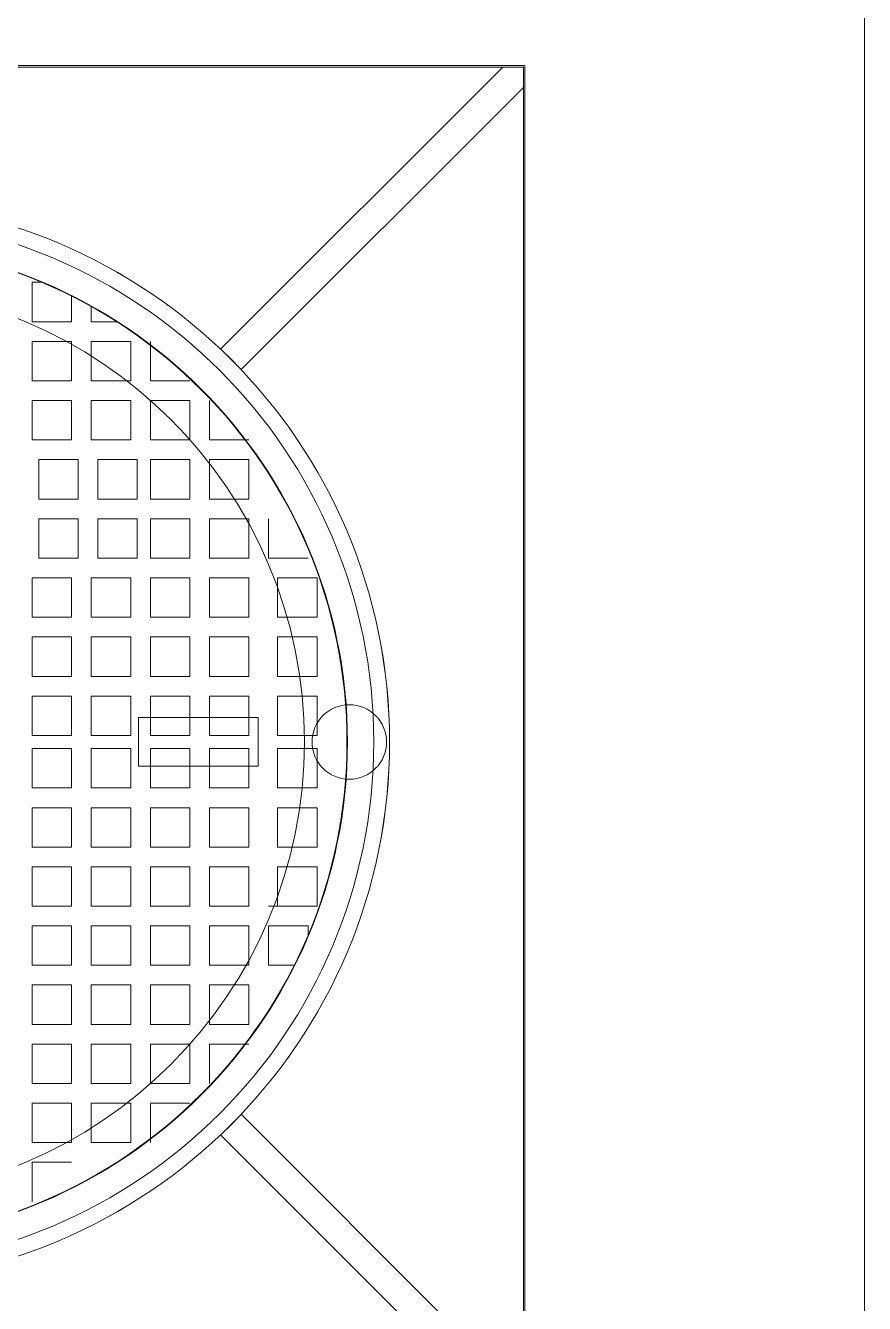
# Model space of a CAD drawing. Header units: millimetres. Extents: x 962 to 241049, y -15958 to 84407.
# Drawn here: x 163592 to 164211, y 15322 to 16266 of the extents above; entities that cross this region are included whole.
import ezdxf

# ---------------------------------------------------------------- set-up
doc = ezdxf.new("R2010")
doc.units = ezdxf.units.MM
doc.layers.add('G-IMPT', color=8, linetype='Continuous', lineweight=9)
doc.layers.add('M-EQPM', color=50, linetype='Continuous', lineweight=9)

# ---------------------------------------------------------------- blocks, each defined once
blk = doc.blocks.new('TKTC_NAP THAM BE XLNT_260130 - TKTC_XREF_260130_NAP THAM BE XLNT_dwg_TTT-HOOD ACCESS - TTT-HOOD ACCESS-1904605-MB BỂ XLNT 2 HẦM 1-3399785-TKCS_MB TẦNG 1')
at = {"layer": 'G-IMPT', "flags": 128}
for points in [[(-139.18, 343.9), (-131.19, 343.9), (-131.19, 313.9), (-131.19, 343.9), (-139.18, 343.9), (-131.19, 343.9), (-131.19, 313.9), (-161.19, 313.9), (-161.19, 333.75), (-161.19, 313.9), (-131.19, 313.9), (-161.19, 313.9), (-161.19, 333.75)], [(-176.19, 325.83), (-176.19, 313.9), (-196.13, 313.9)], [(-251.19, 268.9), (-221.19, 268.9), (-221.19, 298.9), (-221.19, 268.9), (-251.19, 268.9), (-221.19, 268.9), (-221.19, 298.9)], [(-251.19, -281.1), (-221.19, -281.1), (-221.19, -311.1), (-221.19, -281.1), (-251.19, -281.1), (-221.19, -281.1), (-221.19, -311.1)]]:
    blk.add_lwpolyline(points, dxfattribs=at)
for points in [[(-176.19, 268.9), (-206.19, 268.9), (-206.19, 298.9), (-176.19, 298.9), (-176.19, 268.9), (-206.19, 268.9), (-206.19, 298.9), (-176.19, 298.9)], [(-131.19, 268.9), (-131.19, 298.9), (-161.19, 298.9), (-161.19, 268.9), (-131.19, 268.9), (-131.19, 298.9), (-161.19, 298.9), (-161.19, 268.9), (-131.19, 268.9), (-131.19, 298.9), (-161.19, 298.9), (-161.19, 268.9), (-131.19, 268.9), (-161.19, 268.9), (-161.19, 298.9), (-131.19, 298.9)], [(-266.19, 223.9), (-266.19, 253.9), (-266.19, 223.9), (-266.19, 253.9), (-266.19, 223.9), (-296.19, 223.9), (-266.19, 223.9), (-296.19, 223.9)], [(-221.19, 223.9), (-251.19, 223.9), (-251.19, 253.9), (-221.19, 253.9), (-221.19, 223.9), (-251.19, 223.9), (-251.19, 253.9), (-221.19, 253.9)], [(-176.19, 223.9), (-206.19, 223.9), (-206.19, 253.9), (-176.19, 253.9), (-176.19, 223.9), (-206.19, 223.9), (-206.19, 253.9), (-176.19, 253.9), (-176.19, 223.9), (-206.19, 223.9), (-206.19, 253.9), (-176.19, 253.9), (-176.19, 223.9), (-206.19, 223.9), (-206.19, 253.9), (-176.19, 253.9)], [(-131.19, 223.9), (-131.19, 253.9), (-161.19, 253.9), (-161.19, 223.9), (-131.19, 223.9), (-131.19, 253.9), (-161.19, 253.9), (-161.19, 223.9), (-131.19, 223.9), (-131.19, 253.9), (-161.19, 253.9), (-161.19, 223.9), (-131.19, 223.9), (-131.19, 253.9), (-161.19, 253.9), (-161.19, 223.9), (-131.19, 223.9), (-161.19, 223.9), (-161.19, 253.9), (-131.19, 253.9), (-131.19, 223.9), (-161.19, 223.9), (-161.19, 253.9), (-131.19, 253.9)], [(-266.19, 178.9), (-266.19, 208.9), (-296.19, 208.9), (-296.19, 178.9), (-266.19, 178.9), (-296.19, 178.9), (-296.19, 208.9), (-266.19, 208.9), (-266.19, 178.9), (-296.19, 178.9), (-296.19, 208.9), (-266.19, 208.9), (-266.19, 178.9), (-296.19, 178.9), (-296.19, 208.9), (-266.19, 208.9), (-266.19, 178.9), (-296.19, 178.9), (-296.19, 208.9), (-266.19, 208.9), (-266.19, 178.9), (-296.19, 178.9), (-296.19, 208.9), (-266.19, 208.9)], [(-221.19, 178.9), (-221.19, 208.9), (-251.19, 208.9), (-251.19, 178.9), (-221.19, 178.9), (-221.19, 208.9), (-251.19, 208.9), (-251.19, 178.9), (-221.19, 178.9), (-221.19, 208.9), (-251.19, 208.9), (-251.19, 178.9), (-221.19, 178.9), (-251.19, 178.9), (-251.19, 208.9), (-221.19, 208.9)], [(-181.19, 178.9), (-211.19, 178.9), (-211.19, 208.9), (-181.19, 208.9), (-181.19, 178.9), (-211.19, 178.9), (-211.19, 208.9), (-181.19, 208.9)], [(-136.19, 178.9), (-136.19, 208.9), (-166.19, 208.9), (-166.19, 178.9), (-136.19, 178.9), (-136.19, 208.9), (-166.19, 208.9), (-166.19, 178.9), (-136.19, 178.9), (-136.19, 208.9), (-166.19, 208.9), (-166.19, 178.9), (-136.19, 178.9), (-136.19, 208.9), (-166.19, 208.9), (-166.19, 178.9), (-136.19, 178.9), (-166.19, 178.9), (-166.19, 208.9), (-136.19, 208.9), (-136.19, 178.9), (-166.19, 178.9), (-166.19, 208.9), (-136.19, 208.9)], [(-311.19, 133.9), (-311.19, 163.9), (-311.19, 133.9), (-311.19, 163.9), (-311.19, 133.9), (-341.19, 133.9), (-311.19, 133.9), (-341.19, 133.9)], [(-266.19, 133.9), (-296.19, 133.9), (-296.19, 163.9), (-266.19, 163.9), (-266.19, 133.9), (-296.19, 133.9), (-296.19, 163.9), (-266.19, 163.9), (-266.19, 133.9), (-296.19, 133.9), (-296.19, 163.9), (-266.19, 163.9), (-266.19, 133.9), (-296.19, 133.9), (-296.19, 163.9), (-266.19, 163.9)], [(-221.19, 133.9), (-251.19, 133.9), (-251.19, 163.9), (-221.19, 163.9), (-221.19, 133.9), (-251.19, 133.9), (-251.19, 163.9), (-221.19, 163.9), (-221.19, 133.9), (-251.19, 133.9), (-251.19, 163.9), (-221.19, 163.9)], [(-181.19, 133.9), (-211.19, 133.9), (-211.19, 163.9), (-181.19, 163.9), (-181.19, 133.9), (-211.19, 133.9), (-211.19, 163.9), (-181.19, 163.9), (-181.19, 133.9), (-211.19, 133.9), (-211.19, 163.9), (-181.19, 163.9), (-181.19, 133.9), (-211.19, 133.9), (-211.19, 163.9), (-181.19, 163.9)], [(-136.19, 133.9), (-166.19, 133.9), (-166.19, 163.9), (-136.19, 163.9), (-136.19, 133.9), (-166.19, 133.9), (-166.19, 163.9), (-136.19, 163.9), (-136.19, 133.9), (-166.19, 133.9), (-166.19, 163.9), (-136.19, 163.9), (-136.19, 133.9), (-166.19, 133.9), (-166.19, 163.9), (-136.19, 163.9), (-136.19, 133.9), (-166.19, 133.9), (-166.19, 163.9), (-136.19, 163.9), (-136.19, 133.9), (-166.19, 133.9), (-166.19, 163.9), (-136.19, 163.9)], [(-318.05, 88.9), (-318.05, 118.9), (-348.05, 118.9), (-348.05, 88.9), (-318.05, 88.9), (-318.05, 118.9), (-348.05, 118.9), (-348.05, 88.9), (-318.05, 88.9), (-318.05, 118.9), (-348.05, 118.9), (-348.05, 88.9), (-318.05, 88.9), (-348.05, 88.9), (-348.05, 118.9), (-318.05, 118.9)], [(-266.19, 88.9), (-266.19, 118.9), (-296.19, 118.9), (-296.19, 88.9), (-266.19, 88.9), (-266.19, 118.9), (-296.19, 118.9), (-296.19, 88.9), (-266.19, 88.9), (-266.19, 118.9), (-296.19, 118.9), (-296.19, 88.9), (-266.19, 88.9), (-296.19, 88.9), (-296.19, 118.9), (-266.19, 118.9)], [(-221.19, 88.9), (-251.19, 88.9), (-251.19, 118.9), (-221.19, 118.9), (-221.19, 88.9), (-251.19, 88.9), (-251.19, 118.9), (-221.19, 118.9)], [(-176.19, 88.9), (-206.19, 88.9), (-206.19, 118.9), (-176.19, 118.9), (-176.19, 88.9), (-206.19, 88.9), (-206.19, 118.9), (-176.19, 118.9)], [(-131.19, 88.9), (-161.19, 88.9), (-161.19, 118.9), (-131.19, 118.9), (-131.19, 88.9), (-161.19, 88.9), (-161.19, 118.9), (-131.19, 118.9), (-131.19, 88.9), (-161.19, 88.9), (-161.19, 118.9), (-131.19, 118.9), (-131.19, 88.9), (-161.19, 88.9), (-161.19, 118.9), (-131.19, 118.9)], [(-318.05, 43.9), (-318.05, 73.9), (-348.05, 73.9), (-348.05, 43.9), (-318.05, 43.9), (-318.05, 73.9), (-348.05, 73.9), (-348.05, 43.9), (-318.05, 43.9), (-318.05, 73.9), (-348.05, 73.9), (-348.05, 43.9), (-318.05, 43.9), (-318.05, 73.9), (-348.05, 73.9), (-348.05, 43.9), (-318.05, 43.9), (-318.05, 73.9), (-348.05, 73.9), (-348.05, 43.9), (-318.05, 43.9), (-348.05, 43.9), (-348.05, 73.9), (-318.05, 73.9)], [(-266.19, 43.9), (-266.19, 73.9), (-296.19, 73.9), (-296.19, 43.9), (-266.19, 43.9), (-266.19, 73.9), (-296.19, 73.9), (-296.19, 43.9), (-266.19, 43.9), (-296.19, 43.9), (-296.19, 73.9), (-266.19, 73.9), (-266.19, 43.9), (-296.19, 43.9), (-296.19, 73.9), (-266.19, 73.9), (-266.19, 43.9), (-296.19, 43.9), (-296.19, 73.9), (-266.19, 73.9), (-266.19, 43.9), (-296.19, 43.9), (-296.19, 73.9), (-266.19, 73.9)], [(-221.19, 43.9), (-221.19, 73.9), (-251.19, 73.9), (-251.19, 43.9), (-221.19, 43.9), (-221.19, 73.9), (-251.19, 73.9), (-251.19, 43.9), (-221.19, 43.9), (-221.19, 73.9), (-251.19, 73.9), (-251.19, 43.9), (-221.19, 43.9), (-251.19, 43.9), (-251.19, 73.9), (-221.19, 73.9)], [(-176.19, 43.9), (-206.19, 43.9), (-206.19, 73.9), (-176.19, 73.9), (-176.19, 43.9), (-206.19, 43.9), (-206.19, 73.9), (-176.19, 73.9), (-176.19, 43.9), (-206.19, 43.9), (-206.19, 73.9), (-176.19, 73.9)], [(-131.19, 43.9), (-131.19, 73.9), (-161.19, 73.9), (-161.19, 43.9), (-131.19, 43.9), (-161.19, 43.9), (-161.19, 73.9), (-131.19, 73.9), (-131.19, 43.9), (-161.19, 43.9), (-161.19, 73.9), (-131.19, 73.9), (-131.19, 43.9), (-161.19, 43.9), (-161.19, 73.9), (-131.19, 73.9)], [(-318.05, -1.1), (-348.05, -1.1), (-348.05, 28.9), (-318.05, 28.9), (-318.05, -1.1), (-348.05, -1.1), (-348.05, 28.9), (-318.05, 28.9)], [(-266.19, -1.1), (-266.19, 28.9), (-296.19, 28.9), (-296.19, -1.1), (-266.19, -1.1), (-296.19, -1.1), (-296.19, 28.9), (-266.19, 28.9)], [(-221.19, -1.1), (-221.19, 28.9), (-251.19, 28.9), (-251.19, -1.1), (-221.19, -1.1), (-251.19, -1.1), (-251.19, 28.9), (-221.19, 28.9)], [(-176.19, -1.1), (-176.19, 28.9), (-206.19, 28.9), (-206.19, -1.1), (-176.19, -1.1), (-206.19, -1.1), (-206.19, 28.9), (-176.19, 28.9)], [(-131.19, -1.1), (-131.19, 28.9), (-161.19, 28.9), (-161.19, -1.1), (-131.19, -1.1), (-161.19, -1.1), (-161.19, 28.9), (-131.19, 28.9)], [(-318.05, -41.1), (-318.05, -11.1), (-348.05, -11.1), (-348.05, -41.1), (-318.05, -41.1), (-348.05, -41.1), (-348.05, -11.1), (-318.05, -11.1)], [(-266.19, -41.1), (-266.19, -11.1), (-296.19, -11.1), (-296.19, -41.1), (-266.19, -41.1), (-296.19, -41.1), (-296.19, -11.1), (-266.19, -11.1)], [(-221.19, -41.1), (-251.19, -41.1), (-251.19, -11.1), (-221.19, -11.1)], [(-176.19, -41.1), (-206.19, -41.1), (-206.19, -11.1), (-176.19, -11.1), (-176.19, -41.1), (-206.19, -41.1), (-206.19, -11.1), (-176.19, -11.1)], [(-131.19, -41.1), (-131.19, -11.1), (-161.19, -11.1), (-161.19, -41.1), (-131.19, -41.1), (-131.19, -11.1), (-161.19, -11.1), (-161.19, -41.1), (-131.19, -41.1), (-131.19, -11.1), (-161.19, -11.1), (-161.19, -41.1), (-131.19, -41.1), (-131.19, -11.1), (-161.19, -11.1), (-161.19, -41.1), (-131.19, -41.1), (-131.19, -11.1), (-161.19, -11.1), (-161.19, -41.1), (-131.19, -41.1), (-131.19, -11.1), (-161.19, -11.1), (-161.19, -41.1), (-131.19, -41.1), (-131.19, -11.1), (-161.19, -11.1), (-161.19, -41.1), (-131.19, -41.1), (-131.19, -11.1), (-161.19, -11.1), (-161.19, -41.1), (-131.19, -41.1), (-131.19, -11.1), (-161.19, -11.1), (-161.19, -41.1), (-131.19, -41.1), (-131.19, -11.1), (-161.19, -11.1), (-161.19, -41.1), (-131.19, -41.1), (-161.19, -41.1), (-161.19, -11.1), (-131.19, -11.1), (-131.19, -41.1), (-161.19, -41.1), (-161.19, -11.1), (-131.19, -11.1)], [(-318.05, -86.1), (-348.05, -86.1), (-348.05, -56.1), (-318.05, -56.1), (-318.05, -86.1), (-348.05, -86.1), (-348.05, -56.1), (-318.05, -56.1), (-318.05, -86.1), (-348.05, -86.1), (-348.05, -56.1), (-318.05, -56.1), (-318.05, -86.1), (-348.05, -86.1), (-348.05, -56.1), (-318.05, -56.1)], [(-266.19, -86.1), (-296.19, -86.1), (-296.19, -56.1), (-266.19, -56.1), (-266.19, -86.1), (-296.19, -86.1), (-296.19, -56.1), (-266.19, -56.1), (-266.19, -86.1), (-296.19, -86.1), (-296.19, -56.1), (-266.19, -56.1), (-266.19, -86.1), (-296.19, -86.1), (-296.19, -56.1), (-266.19, -56.1)], [(-221.19, -86.1), (-251.19, -86.1), (-251.19, -56.1), (-221.19, -56.1), (-221.19, -86.1), (-251.19, -86.1), (-251.19, -56.1), (-221.19, -56.1)], [(-176.19, -86.1), (-206.19, -86.1), (-206.19, -56.1), (-176.19, -56.1), (-176.19, -86.1), (-206.19, -86.1), (-206.19, -56.1), (-176.19, -56.1), (-176.19, -86.1), (-206.19, -86.1), (-206.19, -56.1), (-176.19, -56.1)], [(-131.19, -86.1), (-131.19, -56.1), (-161.19, -56.1), (-161.19, -86.1), (-131.19, -86.1), (-131.19, -56.1), (-161.19, -56.1), (-161.19, -86.1), (-131.19, -86.1), (-161.19, -86.1), (-161.19, -56.1), (-131.19, -56.1), (-131.19, -86.1), (-161.19, -86.1), (-161.19, -56.1), (-131.19, -56.1), (-131.19, -86.1), (-161.19, -86.1), (-161.19, -56.1), (-131.19, -56.1), (-131.19, -86.1), (-161.19, -86.1), (-161.19, -56.1), (-131.19, -56.1), (-131.19, -86.1), (-161.19, -86.1), (-161.19, -56.1), (-131.19, -56.1), (-131.19, -86.1), (-161.19, -86.1), (-161.19, -56.1), (-131.19, -56.1), (-131.19, -86.1), (-161.19, -86.1), (-161.19, -56.1), (-131.19, -56.1), (-131.19, -86.1), (-161.19, -86.1), (-161.19, -56.1), (-131.19, -56.1), (-131.19, -86.1), (-161.19, -86.1), (-161.19, -56.1), (-131.19, -56.1), (-131.19, -86.1), (-161.19, -86.1), (-161.19, -56.1), (-131.19, -56.1)], [(-318.05, -131.1), (-348.05, -131.1), (-348.05, -101.1), (-318.05, -101.1), (-318.05, -131.1), (-348.05, -131.1), (-348.05, -101.1), (-318.05, -101.1), (-318.05, -131.1), (-348.05, -131.1), (-348.05, -101.1), (-318.05, -101.1), (-318.05, -131.1), (-348.05, -131.1), (-348.05, -101.1), (-318.05, -101.1), (-318.05, -131.1), (-348.05, -131.1), (-348.05, -101.1), (-318.05, -101.1), (-318.05, -131.1), (-348.05, -131.1), (-348.05, -101.1), (-318.05, -101.1)], [(-266.19, -131.1), (-266.19, -101.1), (-296.19, -101.1), (-296.19, -131.1), (-266.19, -131.1), (-296.19, -131.1), (-296.19, -101.1), (-266.19, -101.1), (-266.19, -131.1), (-296.19, -131.1), (-296.19, -101.1), (-266.19, -101.1), (-266.19, -131.1), (-296.19, -131.1), (-296.19, -101.1), (-266.19, -101.1), (-266.19, -131.1), (-296.19, -131.1), (-296.19, -101.1), (-266.19, -101.1), (-266.19, -131.1), (-296.19, -131.1), (-296.19, -101.1), (-266.19, -101.1)], [(-221.19, -131.1), (-221.19, -101.1), (-251.19, -101.1), (-251.19, -131.1), (-221.19, -131.1), (-251.19, -131.1), (-251.19, -101.1), (-221.19, -101.1), (-221.19, -131.1), (-251.19, -131.1), (-251.19, -101.1), (-221.19, -101.1), (-221.19, -131.1), (-251.19, -131.1), (-251.19, -101.1), (-221.19, -101.1), (-221.19, -131.1), (-251.19, -131.1), (-251.19, -101.1), (-221.19, -101.1), (-221.19, -131.1), (-251.19, -131.1), (-251.19, -101.1), (-221.19, -101.1), (-221.19, -131.1), (-251.19, -131.1), (-251.19, -101.1), (-221.19, -101.1), (-221.19, -131.1), (-251.19, -131.1), (-251.19, -101.1), (-221.19, -101.1)], [(-176.19, -131.1), (-176.19, -101.1), (-206.19, -101.1), (-206.19, -131.1), (-176.19, -131.1), (-176.19, -101.1), (-206.19, -101.1), (-206.19, -131.1), (-176.19, -131.1), (-176.19, -101.1), (-206.19, -101.1), (-206.19, -131.1), (-176.19, -131.1), (-176.19, -101.1), (-206.19, -101.1), (-206.19, -131.1), (-176.19, -131.1), (-176.19, -101.1), (-206.19, -101.1), (-206.19, -131.1), (-176.19, -131.1), (-176.19, -101.1), (-206.19, -101.1), (-206.19, -131.1), (-176.19, -131.1), (-176.19, -101.1), (-206.19, -101.1), (-206.19, -131.1), (-176.19, -131.1), (-206.19, -131.1), (-206.19, -101.1), (-176.19, -101.1)], [(-131.19, -131.1), (-131.19, -101.1), (-161.19, -101.1), (-161.19, -131.1), (-131.19, -131.1), (-131.19, -101.1), (-161.19, -101.1), (-161.19, -131.1), (-131.19, -131.1), (-131.19, -101.1), (-161.19, -101.1), (-161.19, -131.1), (-131.19, -131.1), (-131.19, -101.1), (-161.19, -101.1), (-161.19, -131.1), (-131.19, -131.1), (-131.19, -101.1), (-161.19, -101.1), (-161.19, -131.1), (-131.19, -131.1), (-131.19, -101.1), (-161.19, -101.1), (-161.19, -131.1), (-131.19, -131.1), (-131.19, -101.1), (-161.19, -101.1), (-161.19, -131.1), (-131.19, -131.1), (-161.19, -131.1), (-161.19, -101.1), (-131.19, -101.1)], [(-341.19, -131.1), (-311.19, -131.1), (-341.19, -131.1), (-311.19, -131.1), (-341.19, -131.1), (-311.19, -131.1)], [(-331.04, -176.1), (-311.19, -176.1), (-311.19, -146.1), (-341.19, -146.1), (-341.19, -154.09), (-341.19, -146.1), (-311.19, -146.1), (-311.19, -176.1), (-331.04, -176.1), (-311.19, -176.1)], [(-311.19, -176.1), (-311.19, -146.1), (-341.19, -146.1), (-341.19, -154.09), (-341.19, -146.1), (-311.19, -146.1)], [(-266.19, -176.1), (-296.19, -176.1), (-296.19, -146.1), (-266.19, -146.1), (-266.19, -176.1), (-296.19, -176.1), (-296.19, -146.1), (-266.19, -146.1), (-266.19, -176.1), (-296.19, -176.1), (-296.19, -146.1), (-266.19, -146.1), (-266.19, -176.1), (-296.19, -176.1), (-296.19, -146.1), (-266.19, -146.1)], [(-221.19, -176.1), (-251.19, -176.1), (-251.19, -146.1), (-221.19, -146.1), (-221.19, -176.1), (-251.19, -176.1), (-251.19, -146.1), (-221.19, -146.1), (-221.19, -176.1), (-251.19, -176.1), (-251.19, -146.1), (-221.19, -146.1), (-221.19, -176.1), (-251.19, -176.1), (-251.19, -146.1), (-221.19, -146.1), (-221.19, -176.1), (-251.19, -176.1), (-251.19, -146.1), (-221.19, -146.1), (-221.19, -176.1), (-251.19, -176.1), (-251.19, -146.1), (-221.19, -146.1), (-221.19, -176.1), (-251.19, -176.1), (-251.19, -146.1), (-221.19, -146.1), (-221.19, -176.1), (-251.19, -176.1), (-251.19, -146.1), (-221.19, -146.1), (-221.19, -176.1), (-251.19, -176.1), (-251.19, -146.1), (-221.19, -146.1)], [(-176.19, -176.1), (-206.19, -176.1), (-206.19, -146.1), (-176.19, -146.1), (-176.19, -176.1), (-206.19, -176.1), (-206.19, -146.1), (-176.19, -146.1), (-176.19, -176.1), (-206.19, -176.1), (-206.19, -146.1), (-176.19, -146.1), (-176.19, -176.1), (-206.19, -176.1), (-206.19, -146.1), (-176.19, -146.1), (-176.19, -176.1), (-206.19, -176.1), (-206.19, -146.1), (-176.19, -146.1), (-176.19, -176.1), (-206.19, -176.1), (-206.19, -146.1), (-176.19, -146.1), (-176.19, -176.1), (-206.19, -176.1), (-206.19, -146.1), (-176.19, -146.1), (-176.19, -176.1), (-206.19, -176.1), (-206.19, -146.1), (-176.19, -146.1), (-176.19, -176.1), (-206.19, -176.1), (-206.19, -146.1), (-176.19, -146.1)], [(-131.19, -176.1), (-161.19, -176.1), (-161.19, -146.1), (-131.19, -146.1), (-131.19, -176.1), (-161.19, -176.1), (-161.19, -146.1), (-131.19, -146.1), (-131.19, -176.1), (-161.19, -176.1), (-161.19, -146.1), (-131.19, -146.1), (-131.19, -176.1), (-161.19, -176.1), (-161.19, -146.1), (-131.19, -146.1), (-131.19, -176.1), (-161.19, -176.1), (-161.19, -146.1), (-131.19, -146.1), (-131.19, -176.1), (-161.19, -176.1), (-161.19, -146.1), (-131.19, -146.1), (-131.19, -176.1), (-161.19, -176.1), (-161.19, -146.1), (-131.19, -146.1), (-131.19, -176.1), (-161.19, -176.1), (-161.19, -146.1), (-131.19, -146.1), (-131.19, -176.1), (-161.19, -176.1), (-161.19, -146.1), (-131.19, -146.1)], [(-266.19, -221.1), (-296.19, -221.1), (-296.19, -191.1), (-266.19, -191.1), (-266.19, -221.1), (-296.19, -221.1), (-296.19, -191.1), (-266.19, -191.1), (-266.19, -221.1), (-296.19, -221.1), (-296.19, -191.1), (-266.19, -191.1), (-266.19, -221.1), (-296.19, -221.1), (-296.19, -191.1), (-266.19, -191.1)], [(-221.19, -221.1), (-221.19, -191.1), (-251.19, -191.1), (-251.19, -221.1), (-221.19, -221.1), (-221.19, -191.1), (-251.19, -191.1), (-251.19, -221.1), (-221.19, -221.1), (-221.19, -191.1), (-251.19, -191.1), (-251.19, -221.1), (-221.19, -221.1), (-251.19, -221.1), (-251.19, -191.1), (-221.19, -191.1)], [(-176.19, -221.1), (-206.19, -221.1), (-206.19, -191.1), (-176.19, -191.1), (-176.19, -221.1), (-206.19, -221.1), (-206.19, -191.1), (-176.19, -191.1), (-176.19, -221.1), (-206.19, -221.1), (-206.19, -191.1), (-176.19, -191.1), (-176.19, -221.1), (-206.19, -221.1), (-206.19, -191.1), (-176.19, -191.1)], [(-131.19, -221.1), (-161.19, -221.1), (-161.19, -191.1), (-131.19, -191.1), (-131.19, -221.1), (-161.19, -221.1), (-161.19, -191.1), (-131.19, -191.1), (-131.19, -221.1), (-161.19, -221.1), (-161.19, -191.1), (-131.19, -191.1), (-131.19, -221.1), (-161.19, -221.1), (-161.19, -191.1), (-131.19, -191.1)], [(-266.19, -266.1), (-266.19, -236.1), (-296.19, -236.1), (-266.19, -236.1), (-266.19, -266.1), (-266.19, -236.1), (-296.19, -236.1), (-266.19, -236.1)], [(-266.19, -266.1), (-266.19, -236.1), (-296.19, -236.1), (-266.19, -236.1)], [(-221.19, -266.1), (-251.19, -266.1), (-251.19, -236.1), (-221.19, -236.1), (-221.19, -266.1), (-251.19, -266.1), (-251.19, -236.1), (-221.19, -236.1), (-221.19, -266.1), (-251.19, -266.1), (-251.19, -236.1), (-221.19, -236.1), (-221.19, -266.1), (-251.19, -266.1), (-251.19, -236.1), (-221.19, -236.1), (-221.19, -266.1), (-251.19, -266.1), (-251.19, -236.1), (-221.19, -236.1), (-221.19, -266.1), (-251.19, -266.1), (-251.19, -236.1), (-221.19, -236.1), (-221.19, -266.1), (-251.19, -266.1), (-251.19, -236.1), (-221.19, -236.1), (-221.19, -266.1), (-251.19, -266.1), (-251.19, -236.1), (-221.19, -236.1), (-221.19, -266.1), (-251.19, -266.1), (-251.19, -236.1), (-221.19, -236.1), (-221.19, -266.1), (-251.19, -266.1), (-251.19, -236.1), (-221.19, -236.1), (-221.19, -266.1), (-251.19, -266.1), (-251.19, -236.1), (-221.19, -236.1), (-221.19, -266.1), (-251.19, -266.1), (-251.19, -236.1), (-221.19, -236.1)], [(-176.19, -266.1), (-206.19, -266.1), (-206.19, -236.1), (-176.19, -236.1), (-176.19, -266.1), (-206.19, -266.1), (-206.19, -236.1), (-176.19, -236.1), (-176.19, -266.1), (-206.19, -266.1), (-206.19, -236.1), (-176.19, -236.1), (-176.19, -266.1), (-206.19, -266.1), (-206.19, -236.1), (-176.19, -236.1), (-176.19, -266.1), (-206.19, -266.1), (-206.19, -236.1), (-176.19, -236.1), (-176.19, -266.1), (-206.19, -266.1), (-206.19, -236.1), (-176.19, -236.1), (-176.19, -266.1), (-206.19, -266.1), (-206.19, -236.1), (-176.19, -236.1), (-176.19, -266.1), (-206.19, -266.1), (-206.19, -236.1), (-176.19, -236.1), (-176.19, -266.1), (-206.19, -266.1), (-206.19, -236.1), (-176.19, -236.1), (-176.19, -266.1), (-206.19, -266.1), (-206.19, -236.1), (-176.19, -236.1), (-176.19, -266.1), (-206.19, -266.1), (-206.19, -236.1), (-176.19, -236.1), (-176.19, -266.1), (-206.19, -266.1), (-206.19, -236.1), (-176.19, -236.1)], [(-131.19, -266.1), (-161.19, -266.1), (-161.19, -236.1), (-131.19, -236.1), (-131.19, -266.1), (-161.19, -266.1), (-161.19, -236.1), (-131.19, -236.1), (-131.19, -266.1), (-161.19, -266.1), (-161.19, -236.1), (-131.19, -236.1), (-131.19, -266.1), (-161.19, -266.1), (-161.19, -236.1), (-131.19, -236.1), (-131.19, -266.1), (-161.19, -266.1), (-161.19, -236.1), (-131.19, -236.1), (-131.19, -266.1), (-161.19, -266.1), (-161.19, -236.1), (-131.19, -236.1), (-131.19, -266.1), (-161.19, -266.1), (-161.19, -236.1), (-131.19, -236.1), (-131.19, -266.1), (-161.19, -266.1), (-161.19, -236.1), (-131.19, -236.1)], [(-176.19, -311.1), (-176.19, -281.1), (-206.19, -281.1), (-206.19, -311.1), (-176.19, -311.1), (-176.19, -281.1), (-206.19, -281.1), (-206.19, -311.1), (-176.19, -311.1), (-176.19, -281.1), (-206.19, -281.1), (-206.19, -311.1), (-176.19, -311.1), (-176.19, -281.1), (-206.19, -281.1), (-206.19, -311.1), (-176.19, -311.1), (-176.19, -281.1), (-206.19, -281.1), (-206.19, -311.1), (-176.19, -311.1), (-176.19, -281.1), (-206.19, -281.1), (-206.19, -311.1), (-176.19, -311.1), (-176.19, -281.1), (-206.19, -281.1), (-206.19, -311.1), (-176.19, -311.1), (-176.19, -281.1), (-206.19, -281.1), (-206.19, -311.1), (-176.19, -311.1), (-176.19, -281.1), (-206.19, -281.1), (-206.19, -311.1), (-176.19, -311.1), (-176.19, -281.1), (-206.19, -281.1), (-206.19, -311.1), (-176.19, -311.1), (-176.19, -281.1), (-206.19, -281.1), (-206.19, -311.1), (-176.19, -311.1), (-176.19, -281.1), (-206.19, -281.1), (-206.19, -311.1), (-176.19, -311.1), (-176.19, -281.1), (-206.19, -281.1), (-206.19, -311.1), (-176.19, -311.1), (-176.19, -281.1), (-206.19, -281.1), (-206.19, -311.1), (-176.19, -311.1), (-176.19, -281.1), (-206.19, -281.1), (-206.19, -311.1), (-176.19, -311.1), (-176.19, -281.1), (-206.19, -281.1), (-206.19, -311.1), (-176.19, -311.1), (-206.19, -311.1), (-176.19, -311.1), (-206.19, -311.1)], [(-131.19, -311.1), (-131.19, -281.1), (-161.19, -281.1), (-161.19, -311.1), (-131.19, -311.1), (-131.19, -281.1), (-161.19, -281.1), (-161.19, -311.1), (-131.19, -311.1), (-131.19, -281.1), (-161.19, -281.1), (-161.19, -311.1), (-131.19, -311.1), (-131.19, -281.1), (-161.19, -281.1), (-161.19, -311.1), (-131.19, -311.1), (-131.19, -281.1), (-161.19, -281.1), (-161.19, -311.1), (-131.19, -311.1), (-131.19, -281.1), (-161.19, -281.1), (-161.19, -311.1), (-131.19, -311.1), (-131.19, -281.1), (-161.19, -281.1), (-161.19, -311.1), (-131.19, -311.1), (-131.19, -281.1), (-161.19, -281.1), (-161.19, -311.1), (-131.19, -311.1), (-161.19, -311.1), (-161.19, -281.1), (-131.19, -281.1), (-131.19, -311.1), (-161.19, -311.1), (-161.19, -281.1), (-131.19, -281.1)], [(-131.19, -356.1), (-131.19, -326.1), (-161.19, -326.1), (-131.19, -326.1), (-131.19, -356.1), (-131.19, -326.1), (-161.19, -326.1), (-131.19, -326.1)]]:
    blk.add_lwpolyline(points, close=True, dxfattribs=at)
at = {"layer": 'G-IMPT'}
for centre, radius in [((8.83, -6.08), 412.07), ((8.81, -6.1), 400), ((8.81, -6.1), 380)]:
    blk.add_circle(centre, radius, dxfattribs=at)
blk = doc.blocks.new('TKTC_NAP THAM BE XLNT_260130 - TKTC_XREF_260130_NAP THAM BE XLNT_dwg_NAP THAM-3399787-TKCS_MB TẦNG 1')
at = {"layer": 'G-IMPT'}
for p, q in [((584817.38, -154748.88), (584608.84, -154540.33)), ((584593.74, -154555.43), (584802.29, -154763.97)), ((584593.74, -155522.9), (584802.29, -155314.36)), ((584817.38, -155329.46), (584608.84, -155538))]:
    blk.add_line(p, q, dxfattribs=at)
at = {"layer": 'G-IMPT', "flags": 128}
for points in [[(584592.58, -155539.17), (585592.58, -155539.17), (585592.58, -154539.17), (584592.58, -154539.17)], [(585591.41, -154540.33), (584593.74, -154540.33), (584593.74, -155538), (585591.41, -155538)], [(584789.77, -155057.14), (584877.97, -155057.14), (584877.97, -155021.19), (584789.77, -155021.19)]]:
    blk.add_lwpolyline(points, close=True, dxfattribs=at)
at = {"layer": 'G-IMPT'}
for centre, radius in [((585092.58, -155039.17), 400), ((585092.58, -155039.17), 368.54), ((585092.58, -155039.17), 337.08), ((584722.35, -155039.17), 27.53)]:
    blk.add_circle(centre, radius, dxfattribs=at)
at = {"xscale": 0.9707134767847465, "yscale": 0.9707134767847465, "zscale": 0.9707134767847465}
blk.add_blockref('TKTC_NAP THAM BE XLNT_260130 - TKTC_XREF_260130_NAP THAM BE XLNT_dwg_TTT-HOOD ACCESS - TTT-HOOD ACCESS-1904605-MB BỂ XLNT 2 HẦM 1-3399785-TKCS_MB TẦNG 1', (585084, -155033.27), dxfattribs=at)
blk = doc.blocks.new('TKTC_NAP THAM BE XLNT_260130 - TKTC_XREF_260130_NAP THAM BE XLNT_dwg-3399784-TKCS_MB TẦNG 1')
at = {"layer": 'G-IMPT', "flags": 128}
blk.add_lwpolyline([(97077.7, 16688.31), (98277.37, 16688.31), (98277.37, 14387.94), (97077.7, 14387.94)], close=True, dxfattribs=at)
at = {"extrusion": (0, 0, -1), "zscale": -1}
blk.add_blockref('TKTC_NAP THAM BE XLNT_260130 - TKTC_XREF_260130_NAP THAM BE XLNT_dwg_NAP THAM-3399787-TKCS_MB TẦNG 1', (-682619.11, 169927.1), dxfattribs=at)
blk = doc.blocks.new('TKTC_NAP THAM BE XLNT_260130 - NẮP THĂM BỂ XLNT-2335565-TKCS_MB TẦNG 1')
blk.add_blockref('TKTC_NAP THAM BE XLNT_260130 - TKTC_XREF_260130_NAP THAM BE XLNT_dwg-3399784-TKCS_MB TẦNG 1', (-83427.56, -14087.94))

msp = doc.modelspace()

# ---------------------------------------------------------------- block references
at = {"layer": 'M-EQPM'}
msp.add_blockref('TKTC_NAP THAM BE XLNT_260130 - NẮP THĂM BỂ XLNT-2335565-TKCS_MB TẦNG 1', (149361.59, 14936.64), dxfattribs=at)

doc.saveas('drawing.dxf')
